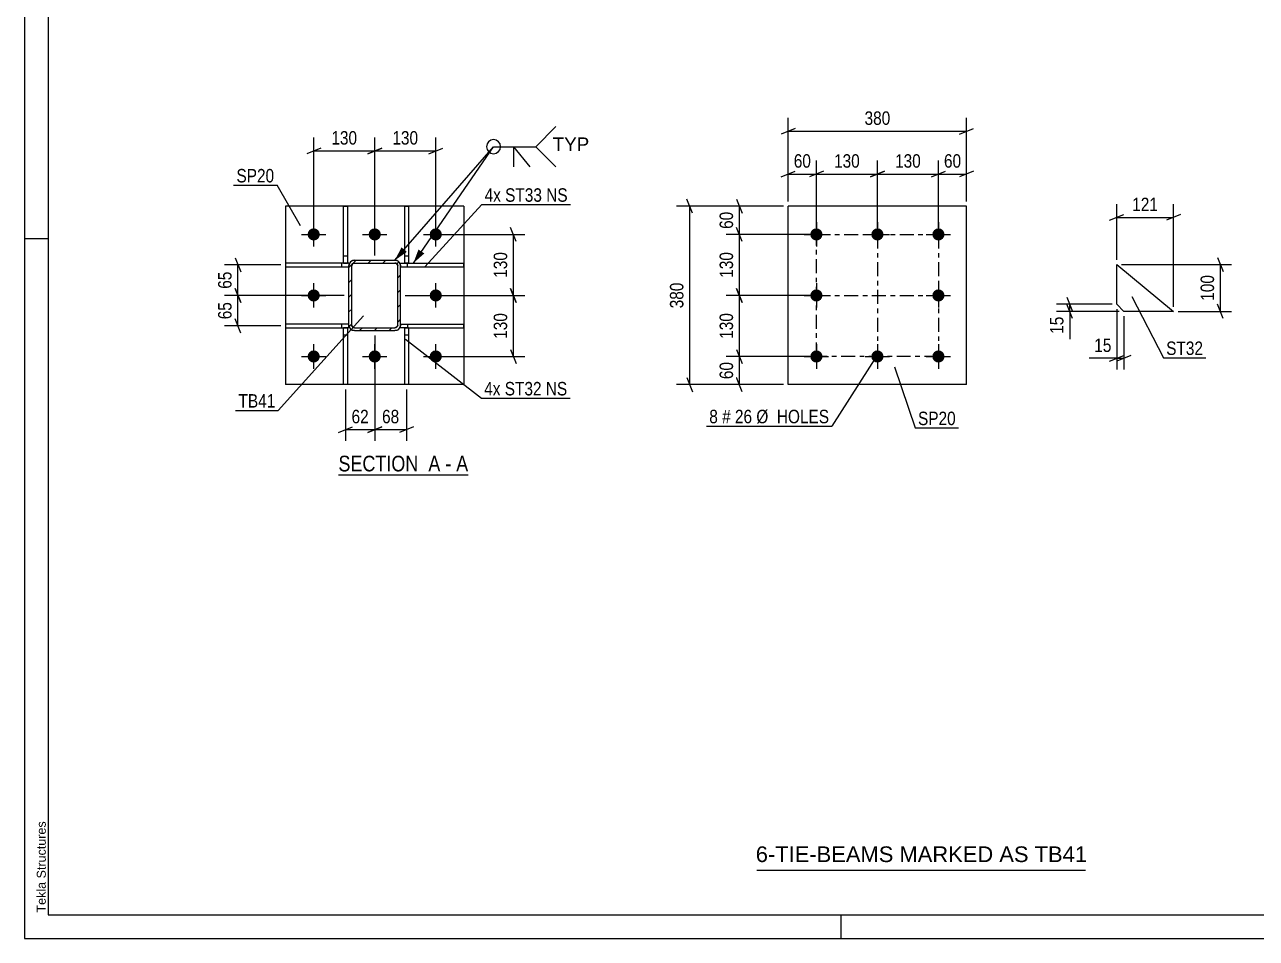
# Model space of a CAD drawing. Header units: millimetres. Extents: x 0 to 594, y 0 to 420.
# Drawn here: x 0 to 262.4, y 0 to 194.6 of the extents above; entities that cross this region are included whole.
import ezdxf

# ---------------------------------------------------------------- set-up
doc = ezdxf.new("R2010")
doc.units = ezdxf.units.MM
doc.linetypes.add('DXK_LINE_DOT2', pattern=[3.9198, 1.9599, -1.9599])
doc.linetypes.add('DXK_LINE_DOT3', pattern=[5.9187, 2.979, -0.9799, 0.9799, -0.9799])
doc.styles.add('Arial', font='ARIAL.TTF', dxfattribs={"height": 0.2})
doc.styles.add('Arial Narrow', font='ARIALN.TTF', dxfattribs={"height": 0.2})

# ---------------------------------------------------------------- blocks, each defined once
blk = doc.blocks.new('Unknown-580441315-1163')
at = {"color": 5, "linetype": 'Continuous'}
for p, q in [((0, 420), (0, 0)), ((5, 415), (5, 5)), ((5, 149), (0, 149)), ((5, 5), (589, 5)), ((174, 0), (174, 5)), ((0, 0), (594, 0))]:
    blk.add_line(p, q, dxfattribs=at)
at = {"color": 174, "linetype": 'Continuous', "style": 'Arial'}
blk.add_text('Tekla Structures', height=1.9102, rotation=90, dxfattribs=at).set_placement((4.5, 5.5))
blk = doc.blocks.new('Unknown-580441315-13 - 2126')
at = {"color": 6, "linetype": 'Continuous'}
blk.add_line((66.86, 98.72), (94.51, 98.72), dxfattribs=at)
at = {"color": 0, "linetype": 'Continuous'}
blk.add_wipeout([(84.97, 99.47), (84.97, 102.97), (66.86, 102.97), (66.86, 99.47)], dxfattribs=at)
at = {"color": 7, "linetype": 'Continuous', "style": 'Arial Narrow'}
blk.add_text('SECTION ', height=3.34, dxfattribs=at).set_placement((66.86, 99.47))
at = {"color": 0, "linetype": 'Continuous'}
blk.add_wipeout([(88.58, 99.47), (88.58, 102.97), (86.02, 102.97), (86.02, 99.47)], dxfattribs=at)
blk.add_wipeout([(90.9, 99.47), (90.9, 102.97), (89.63, 102.97), (89.63, 99.47)], dxfattribs=at)
at = {"color": 7, "linetype": 'Continuous', "style": 'Arial Narrow'}
blk.add_text('A', height=3.34, dxfattribs=at).set_placement((86.02, 99.47))
at = {"color": 0, "linetype": 'Continuous'}
blk.add_wipeout([(94.51, 99.47), (94.51, 102.97), (91.95, 102.97), (91.95, 99.47)], dxfattribs=at)
at = {"color": 7, "linetype": 'Continuous', "style": 'Arial Narrow'}
for s, p in [('A', (91.95, 99.47)), ('-', (89.63, 99.47))]:
    blk.add_text(s, height=3.34, dxfattribs=at).set_placement(p)
blk = doc.blocks.new('Part-580441315-2156 - 2126')
at = {"color": 2, "linetype": 'Continuous'}
for p, q in [((69.09, 130.85), (55.59, 130.85)), ((55.59, 130.85), (55.59, 130.05)), ((55.59, 130.05), (67.97, 130.05)), ((69.09, 130.05), (68.77, 130.05)), ((69.09, 130.05), (69.09, 130.65))]:
    blk.add_line(p, q, dxfattribs=at)
at = {"color": 7, "linetype": 'DXK_LINE_DOT2'}
for p, q in [((67.59, 130.05), (67.59, 130.85)), ((68.77, 130.05), (67.97, 130.05)), ((69.09, 130.65), (69.09, 130.85))]:
    blk.add_line(p, q, dxfattribs=at)
blk = doc.blocks.new('Part-580441315-2132 - 2126')
at = {"color": 2, "linetype": 'Continuous'}
for p, q in [((93.59, 155.95), (55.59, 155.95)), ((55.59, 155.95), (55.59, 117.95)), ((93.59, 155.95), (93.59, 117.95)), ((93.59, 117.95), (55.59, 117.95))]:
    blk.add_line(p, q, dxfattribs=at)
blk = doc.blocks.new('Part-580441315-2161 - 2126')
at = {"color": 2, "linetype": 'Continuous'}
for p, q in [((80.09, 143.25), (80.09, 143.85)), ((80.09, 143.85), (93.59, 143.85)), ((80.09, 143.05), (93.59, 143.05)), ((93.59, 143.05), (93.59, 143.85))]:
    blk.add_line(p, q, dxfattribs=at)
at = {"color": 7, "linetype": 'DXK_LINE_DOT2'}
for p, q in [((80.09, 143.25), (80.09, 143.05)), ((81.59, 143.05), (81.59, 143.85))]:
    blk.add_line(p, q, dxfattribs=at)
blk = doc.blocks.new('Part-580441315-2137 - 2126')
at = {"linetype": 'Continuous'}
h = blk.add_hatch(dxfattribs=at)
h.set_pattern_fill('', scale=0.7, style=0, pattern_type=0)
h.set_pattern_definition([(45, (79.7374, 144.1), (-1.57154, 1.57154), [])])
h.paths.add_polyline_path([(80, 143.71), (79.74, 144.1), (79.35, 144.36), (78.89, 144.45), (70.29, 144.45), (69.83, 144.36), (69.44, 144.1), (69.18, 143.71), (69.09, 143.25), (69.09, 130.65), (69.18, 130.19), (69.44, 129.8), (69.83, 129.54), (70.29, 129.45), (78.89, 129.45), (79.35, 129.54), (79.74, 129.8), (80, 130.19), (80.09, 130.65), (80.09, 143.25)])
h.paths.add_polyline_path([(79.49, 130.65), (79.44, 130.42), (79.31, 130.23), (79.12, 130.1), (78.89, 130.05), (70.29, 130.05), (70.06, 130.1), (69.86, 130.23), (69.73, 130.42), (69.69, 130.65), (69.69, 143.25), (69.73, 143.48), (69.86, 143.68), (70.06, 143.81), (70.29, 143.85), (78.89, 143.85), (79.12, 143.81), (79.31, 143.68), (79.44, 143.48), (79.49, 143.25)])
at = {"color": 7, "linetype": 'DXK_LINE_DOT2'}
for p, q in [((69.83, 144.36), (70.29, 144.45)), ((70.29, 144.45), (78.89, 144.45)), ((78.89, 144.45), (79.35, 144.36)), ((69.09, 143.25), (69.18, 143.71)), ((69.09, 130.65), (69.09, 143.25)), ((69.73, 143.48), (69.69, 143.25)), ((69.69, 130.65), (69.69, 143.25)), ((69.86, 143.68), (69.73, 143.48)), ((70.06, 143.81), (69.86, 143.68)), ((70.29, 143.85), (70.06, 143.81)), ((70.29, 143.85), (78.89, 143.85)), ((79.12, 143.81), (78.89, 143.85)), ((79.31, 143.68), (79.12, 143.81)), ((79.44, 143.48), (79.31, 143.68)), ((79.49, 143.25), (79.44, 143.48)), ((79.49, 130.65), (79.49, 143.25)), ((80, 143.71), (80.09, 143.25)), ((80.09, 130.65), (80.09, 143.25)), ((69.18, 130.19), (69.09, 130.65)), ((69.69, 130.65), (69.73, 130.42)), ((69.73, 130.42), (69.86, 130.23)), ((70.29, 129.45), (69.83, 129.54)), ((69.86, 130.23), (70.06, 130.1)), ((70.06, 130.1), (70.29, 130.05)), ((70.29, 130.05), (78.89, 130.05)), ((70.29, 129.45), (78.89, 129.45)), ((78.89, 130.05), (79.12, 130.1)), ((79.35, 129.54), (78.89, 129.45)), ((79.12, 130.1), (79.31, 130.23)), ((79.31, 130.23), (79.44, 130.42)), ((79.44, 130.42), (79.49, 130.65)), ((80.09, 130.65), (80, 130.19))]:
    blk.add_line(p, q, dxfattribs=at)
at = {"color": 2, "linetype": 'Continuous'}
for p, q in [((70.29, 144.45), (69.83, 144.36)), ((70.29, 144.45), (78.89, 144.45)), ((79.35, 144.36), (78.89, 144.45)), ((69.18, 143.71), (69.09, 143.25)), ((69.09, 130.65), (69.09, 143.25)), ((69.69, 143.25), (69.73, 143.48)), ((69.69, 130.65), (69.69, 143.25)), ((69.73, 143.48), (69.86, 143.68)), ((69.86, 143.68), (70.06, 143.81)), ((70.06, 143.81), (70.29, 143.85)), ((70.29, 143.85), (78.89, 143.85)), ((78.89, 143.85), (79.12, 143.81)), ((79.12, 143.81), (79.31, 143.68)), ((79.31, 143.68), (79.44, 143.48)), ((79.44, 143.48), (79.49, 143.25)), ((79.49, 130.65), (79.49, 143.25)), ((80.09, 143.25), (80, 143.71)), ((80.09, 130.65), (80.09, 143.25)), ((69.09, 130.65), (69.18, 130.19)), ((69.73, 130.42), (69.69, 130.65)), ((69.86, 130.23), (69.73, 130.42)), ((69.83, 129.54), (70.29, 129.45)), ((70.06, 130.1), (69.86, 130.23)), ((70.29, 130.05), (70.06, 130.1)), ((70.29, 130.05), (78.89, 130.05)), ((70.29, 129.45), (78.89, 129.45)), ((79.12, 130.1), (78.89, 130.05)), ((78.89, 129.45), (79.35, 129.54)), ((79.31, 130.23), (79.12, 130.1)), ((79.44, 130.42), (79.31, 130.23)), ((79.49, 130.65), (79.44, 130.42)), ((80, 130.19), (80.09, 130.65))]:
    blk.add_line(p, q, dxfattribs=at)
at = {"color": 7, "linetype": 'DXK_LINE_DOT2'}
for centre, start, end in [((70.29, 143.25), 112.5, 157.5), ((78.89, 143.25), 22.5, 67.5), ((70.29, 130.65), 202.5, 247.5), ((78.89, 130.65), 292.5, 337.5)]:
    blk.add_arc(centre, 1.2, start, end, dxfattribs=at)
at = {"color": 2, "linetype": 'Continuous'}
for centre, start, end in [((70.29, 143.25), 112.5, 157.5), ((78.89, 143.25), 22.5, 67.5), ((70.29, 130.65), 202.5, 247.5), ((78.89, 130.65), 292.5, 337.5)]:
    blk.add_arc(centre, 1.2, start, end, dxfattribs=at)
blk = doc.blocks.new('Part-580441315-2146 - 2126')
at = {"color": 2, "linetype": 'Continuous'}
for p, q in [((80.97, 143.86), (80.97, 155.95)), ((80.97, 155.95), (81.77, 155.95)), ((81.77, 155.95), (81.77, 143.86)), ((81.77, 143.86), (80.97, 143.86))]:
    blk.add_line(p, q, dxfattribs=at)
at = {"color": 7, "linetype": 'DXK_LINE_DOT2'}
blk.add_line((80.97, 145.36), (81.77, 145.36), dxfattribs=at)
blk = doc.blocks.new('Part-580441315-2151 - 2126')
at = {"color": 2, "linetype": 'Continuous'}
for p, q in [((80.09, 130.85), (93.59, 130.85)), ((80.09, 130.05), (80.09, 130.65)), ((80.97, 130.05), (80.09, 130.05)), ((81.77, 130.05), (93.59, 130.05)), ((93.59, 130.05), (93.59, 130.85))]:
    blk.add_line(p, q, dxfattribs=at)
at = {"color": 7, "linetype": 'DXK_LINE_DOT2'}
for p, q in [((80.09, 130.65), (80.09, 130.85)), ((81.59, 130.05), (80.97, 130.05)), ((81.77, 130.05), (80.97, 130.05)), ((81.59, 130.85), (81.59, 130.05))]:
    blk.add_line(p, q, dxfattribs=at)
blk = doc.blocks.new('Part-580441315-2166 - 2126')
at = {"color": 2, "linetype": 'Continuous'}
for p, q in [((69.09, 143.85), (55.59, 143.85)), ((55.59, 143.85), (55.59, 143.05)), ((55.59, 143.05), (69.09, 143.05)), ((69.09, 143.85), (69.09, 143.25))]:
    blk.add_line(p, q, dxfattribs=at)
at = {"color": 7, "linetype": 'DXK_LINE_DOT2'}
for p, q in [((67.59, 143.05), (67.59, 143.85)), ((69.09, 143.05), (69.09, 143.25))]:
    blk.add_line(p, q, dxfattribs=at)
blk = doc.blocks.new('Part-580441315-2172 - 2126')
at = {"color": 2, "linetype": 'Continuous'}
for p, q in [((80.97, 117.95), (80.97, 130.06)), ((80.97, 130.06), (81.77, 130.06)), ((81.77, 130.06), (81.77, 117.95)), ((81.77, 117.95), (80.97, 117.95))]:
    blk.add_line(p, q, dxfattribs=at)
at = {"color": 7, "linetype": 'DXK_LINE_DOT2'}
blk.add_line((80.97, 128.56), (81.77, 128.56), dxfattribs=at)
blk = doc.blocks.new('Part-580441315-2180 - 2126')
at = {"color": 2, "linetype": 'Continuous'}
for p, q in [((67.97, 117.95), (67.97, 130.06)), ((67.97, 130.06), (68.77, 130.06)), ((68.77, 130.06), (68.77, 117.95)), ((68.77, 117.95), (67.97, 117.95))]:
    blk.add_line(p, q, dxfattribs=at)
at = {"color": 7, "linetype": 'DXK_LINE_DOT2'}
blk.add_line((67.97, 128.56), (68.77, 128.56), dxfattribs=at)
blk = doc.blocks.new('Bolt-580441315-2183 - 2126')
at = {"linetype": 'Continuous'}
for points in [[(60.29, 149.95, -1), (62.89, 149.95, -1)], [(73.29, 149.95, -1), (75.89, 149.95, -1)], [(86.29, 149.95, -1), (88.89, 149.95, -1)], [(60.29, 136.95, -1), (62.89, 136.95, -1)], [(86.29, 136.95, -1), (88.89, 136.95, -1)], [(60.29, 123.95, -1), (62.89, 123.95, -1)], [(73.29, 123.95, -1), (75.89, 123.95, -1)], [(86.29, 123.95, -1), (88.89, 123.95, -1)]]:
    blk.add_hatch(color=1, dxfattribs=at).paths.add_polyline_path(points)
at = {"color": 1, "linetype": 'Continuous'}
for p, q in [((61.59, 147.35), (61.59, 152.55)), ((74.59, 147.35), (74.59, 152.55)), ((87.59, 147.35), (87.59, 152.55)), ((58.99, 149.95), (64.19, 149.95)), ((71.99, 149.95), (77.19, 149.95)), ((84.99, 149.95), (90.19, 149.95)), ((61.59, 134.35), (61.59, 139.55)), ((87.59, 134.35), (87.59, 139.55)), ((58.99, 136.95), (64.19, 136.95)), ((84.99, 136.95), (90.19, 136.95)), ((61.59, 121.35), (61.59, 126.55)), ((74.59, 121.35), (74.59, 126.55)), ((87.59, 121.35), (87.59, 126.55)), ((58.99, 123.95), (64.19, 123.95)), ((71.99, 123.95), (77.19, 123.95)), ((84.99, 123.95), (90.19, 123.95))]:
    blk.add_line(p, q, dxfattribs=at)
blk = doc.blocks.new('Part-580441315-2188 - 2126')
at = {"color": 2, "linetype": 'Continuous'}
for p, q in [((67.97, 143.86), (67.97, 155.95)), ((67.97, 155.95), (68.77, 155.95)), ((68.77, 155.95), (68.77, 143.86)), ((67.97, 143.86), (68.77, 143.86))]:
    blk.add_line(p, q, dxfattribs=at)
at = {"color": 7, "linetype": 'DXK_LINE_DOT2'}
blk.add_line((67.97, 145.36), (68.77, 145.36), dxfattribs=at)
blk = doc.blocks.new('Part-580441315-1471 - 1455')
at = {"color": 2, "linetype": 'Continuous'}
for p, q in [((200.69, 155.95), (162.69, 155.95)), ((162.69, 117.95), (162.69, 155.95)), ((200.69, 117.95), (200.69, 155.95)), ((200.69, 117.95), (162.69, 117.95))]:
    blk.add_line(p, q, dxfattribs=at)
blk = doc.blocks.new('Bolt-580441315-1532 - 1455')
at = {"linetype": 'Continuous'}
for points in [[(168.69, 151.25, -1), (168.69, 148.65, -1)], [(181.69, 151.25, -1), (181.69, 148.65, -1)], [(194.69, 151.25, -1), (194.69, 148.65, -1)], [(168.69, 138.25, -1), (168.69, 135.65, -1)], [(194.69, 138.25, -1), (194.69, 135.65, -1)], [(168.69, 125.25, -1), (168.69, 122.65, -1)], [(181.69, 125.25, -1), (181.69, 122.65, -1)], [(194.69, 125.25, -1), (194.69, 122.65, -1)]]:
    blk.add_hatch(color=1, dxfattribs=at).paths.add_polyline_path(points)
at = {"color": 1, "linetype": 'Continuous'}
for p, q in [((168.69, 152.55), (168.69, 147.35)), ((181.69, 152.55), (181.69, 147.35)), ((194.69, 152.55), (194.69, 147.35)), ((166.09, 149.95), (171.29, 149.95)), ((179.09, 149.95), (184.29, 149.95)), ((192.09, 149.95), (197.29, 149.95)), ((168.69, 139.55), (168.69, 134.35)), ((194.69, 139.55), (194.69, 134.35)), ((166.09, 136.95), (171.29, 136.95)), ((192.09, 136.95), (197.29, 136.95)), ((168.69, 126.55), (168.69, 121.35)), ((181.69, 126.55), (181.69, 121.35)), ((194.69, 126.55), (194.69, 121.35)), ((166.09, 123.95), (171.29, 123.95)), ((179.09, 123.95), (184.29, 123.95)), ((192.09, 123.95), (197.29, 123.95))]:
    blk.add_line(p, q, dxfattribs=at)
blk = doc.blocks.new('Part-580441315-2075 - 2059')
at = {"color": 2, "linetype": 'Continuous'}
for p, q in [((232.67, 135.06), (232.67, 143.56)), ((232.67, 143.56), (244.76, 133.56)), ((234.17, 133.56), (232.67, 135.06)), ((244.76, 133.56), (234.17, 133.56))]:
    blk.add_line(p, q, dxfattribs=at)
blk = doc.blocks.new('Rectangle-580441315-1625 - 1455')
at = {"color": 1, "linetype": 'DXK_LINE_DOT3'}
blk.add_lwpolyline([(168.69, 149.95), (194.69, 149.95), (194.69, 123.95), (168.69, 123.95), (168.69, 149.95)], close=True, dxfattribs=at)
blk = doc.blocks.new('Line-580441315-1616 - 1455')
at = {"color": 1, "linetype": 'DXK_LINE_DOT3'}
blk.add_line((168.69, 136.95), (194.69, 136.95), dxfattribs=at)
blk = doc.blocks.new('Line-580441315-1606 - 1455')
at = {"color": 1, "linetype": 'DXK_LINE_DOT3'}
blk.add_line((181.69, 149.95), (181.69, 123.95), dxfattribs=at)
blk = doc.blocks.new('StraightDimension-580441315-2220 - 2126')
at = {"color": 7, "linetype": 'Continuous'}
for p, q in [((81.09, 136.95), (106.55, 136.95)), ((104.75, 135.45), (103.55, 138.45)), ((104.15, 123.95), (104.15, 136.95)), ((88.59, 123.95), (106.55, 123.95)), ((103.55, 125.45), (104.75, 122.45))]:
    blk.add_line(p, q, dxfattribs=at)
at = {"color": 0}
blk.add_wipeout([(103.4, 133.79), (99.2, 133.79), (99.2, 127.11), (103.4, 127.11)], dxfattribs=at)
at = {"color": 3, "style": 'Arial Narrow'}
blk.add_text('130', height=2.863, rotation=90.0002, dxfattribs=at).set_placement((102.8, 127.71))
blk = doc.blocks.new('StraightDimension-580441315-2210 - 2126')
at = {"color": 7, "linetype": 'Continuous'}
for p, q in [((88.59, 149.95), (106.55, 149.95)), ((104.75, 148.45), (103.55, 151.45)), ((104.15, 136.95), (104.15, 149.95)), ((81.09, 136.95), (106.55, 136.95)), ((103.55, 138.45), (104.75, 135.45))]:
    blk.add_line(p, q, dxfattribs=at)
at = {"color": 0}
blk.add_wipeout([(103.4, 146.79), (99.2, 146.79), (99.2, 140.11), (103.4, 140.11)], dxfattribs=at)
at = {"color": 3, "style": 'Arial Narrow'}
blk.add_text('130', height=2.863, rotation=90.0002, dxfattribs=at).set_placement((102.8, 140.71))
blk = doc.blocks.new('StraightDimension-580441315-2244 - 2126')
at = {"color": 7, "linetype": 'Continuous'}
for p, q in [((74.59, 128.45), (74.59, 105.97)), ((81.37, 116.95), (81.37, 105.97)), ((73.09, 107.77), (76.09, 108.97)), ((74.59, 108.37), (81.37, 108.37)), ((82.87, 108.97), (79.87, 107.77))]:
    blk.add_line(p, q, dxfattribs=at)
at = {"color": 0}
blk.add_wipeout([(80.41, 109.12), (80.41, 113.32), (75.55, 113.32), (75.55, 109.12)], dxfattribs=at)
at = {"color": 3, "style": 'Arial Narrow'}
blk.add_text('68', height=2.863, dxfattribs=at).set_placement((76.15, 109.72))
blk = doc.blocks.new('StraightDimension-580441315-2191 - 2126')
at = {"color": 7, "linetype": 'Continuous'}
for p, q in [((74.59, 145.45), (74.59, 170.59)), ((87.59, 150.95), (87.59, 170.59)), ((76.09, 168.34), (73.09, 167.14)), ((86.09, 167.14), (89.09, 168.34)), ((74.59, 167.74), (87.59, 167.74))]:
    blk.add_line(p, q, dxfattribs=at)
at = {"color": 0}
blk.add_wipeout([(84.43, 168.49), (84.43, 172.69), (77.75, 172.69), (77.75, 168.49)], dxfattribs=at)
at = {"color": 3, "style": 'Arial Narrow'}
blk.add_text('130', height=2.863, dxfattribs=at).set_placement((78.35, 169.09))
blk = doc.blocks.new('StraightDimension-580441315-2200 - 2126')
at = {"color": 7, "linetype": 'Continuous'}
for p, q in [((61.59, 150.95), (61.59, 170.59)), ((74.59, 145.45), (74.59, 170.59)), ((63.09, 168.34), (60.09, 167.14)), ((73.09, 167.14), (76.09, 168.34)), ((61.59, 167.74), (74.59, 167.74))]:
    blk.add_line(p, q, dxfattribs=at)
at = {"color": 0}
blk.add_wipeout([(71.43, 168.49), (71.43, 172.69), (64.75, 172.69), (64.75, 168.49)], dxfattribs=at)
at = {"color": 3, "style": 'Arial Narrow'}
blk.add_text('130', height=2.863, dxfattribs=at).set_placement((65.35, 169.09))
blk = doc.blocks.new('StraightDimension-580441315-2231 - 2126')
at = {"color": 7, "linetype": 'Continuous'}
for p, q in [((68.09, 136.95), (42.58, 136.95)), ((44.83, 138.45), (46.03, 135.45)), ((45.43, 130.45), (45.43, 136.95)), ((46.03, 128.95), (44.83, 131.95)), ((54.59, 130.45), (42.58, 130.45))]:
    blk.add_line(p, q, dxfattribs=at)
at = {"color": 0}
blk.add_wipeout([(44.68, 136.13), (40.48, 136.13), (40.48, 131.27), (44.68, 131.27)], dxfattribs=at)
at = {"color": 3, "style": 'Arial Narrow'}
blk.add_text('65', height=2.863, rotation=90.0002, dxfattribs=at).set_placement((44.08, 131.87))
blk = doc.blocks.new('StraightDimension-580441315-2237 - 2126')
at = {"color": 7, "linetype": 'Continuous'}
for p, q in [((44.83, 144.95), (46.03, 141.95)), ((54.59, 143.45), (42.58, 143.45)), ((45.43, 136.95), (45.43, 143.45)), ((68.09, 136.95), (42.58, 136.95)), ((46.03, 135.45), (44.83, 138.45))]:
    blk.add_line(p, q, dxfattribs=at)
at = {"color": 0}
blk.add_wipeout([(44.68, 142.63), (40.48, 142.63), (40.48, 137.77), (44.68, 137.77)], dxfattribs=at)
at = {"color": 3, "style": 'Arial Narrow'}
blk.add_text('65', height=2.863, rotation=90.0002, dxfattribs=at).set_placement((44.08, 138.37))
blk = doc.blocks.new('StraightDimension-580441315-2251 - 2126')
at = {"color": 7, "linetype": 'Continuous'}
for p, q in [((74.59, 128.45), (74.59, 105.97)), ((68.37, 116.95), (68.37, 105.97)), ((66.87, 107.77), (69.87, 108.97)), ((68.37, 108.37), (74.59, 108.37)), ((76.09, 108.97), (73.09, 107.77))]:
    blk.add_line(p, q, dxfattribs=at)
at = {"color": 0}
blk.add_wipeout([(73.91, 109.12), (73.91, 113.32), (69.05, 113.32), (69.05, 109.12)], dxfattribs=at)
at = {"color": 3, "style": 'Arial Narrow'}
blk.add_text('62', height=2.863, dxfattribs=at).set_placement((69.65, 109.72))
blk = doc.blocks.new('StraightDimension-580441315-2969 - 1455')
at = {"color": 7, "linetype": 'Continuous'}
for p, q in [((168.69, 150.95), (168.69, 165.67)), ((181.69, 150.95), (181.69, 165.67)), ((170.19, 163.42), (167.19, 162.22)), ((168.69, 162.82), (181.69, 162.82)), ((180.19, 162.22), (183.19, 163.42))]:
    blk.add_line(p, q, dxfattribs=at)
at = {"color": 0}
blk.add_wipeout([(178.54, 163.57), (178.54, 167.77), (171.85, 167.77), (171.85, 163.57)], dxfattribs=at)
at = {"color": 3, "style": 'Arial Narrow'}
blk.add_text('130', height=2.863, dxfattribs=at).set_placement((172.45, 164.17))
blk = doc.blocks.new('StraightDimension-580441315-1538 - 1455')
at = {"color": 7, "linetype": 'Continuous'}
for p, q in [((161.69, 155.95), (149.43, 155.95)), ((151.68, 157.45), (152.88, 154.45)), ((152.28, 149.95), (152.28, 155.95)), ((167.69, 149.95), (149.43, 149.95)), ((152.88, 148.45), (151.68, 151.45))]:
    blk.add_line(p, q, dxfattribs=at)
at = {"color": 0}
blk.add_wipeout([(151.53, 155.38), (147.33, 155.38), (147.33, 150.52), (151.53, 150.52)], dxfattribs=at)
at = {"color": 3, "style": 'Arial Narrow'}
blk.add_text('60', height=2.863, rotation=90.0002, dxfattribs=at).set_placement((150.93, 151.12))
blk = doc.blocks.new('StraightDimension-580441315-2949 - 1455')
at = {"color": 7, "linetype": 'Continuous'}
for p, q in [((167.69, 149.95), (149.43, 149.95)), ((152.88, 148.45), (151.68, 151.45)), ((152.28, 136.95), (152.28, 149.95)), ((167.69, 136.95), (149.43, 136.95)), ((151.68, 138.45), (152.88, 135.45))]:
    blk.add_line(p, q, dxfattribs=at)
at = {"color": 0}
blk.add_wipeout([(151.53, 146.79), (147.33, 146.79), (147.33, 140.11), (151.53, 140.11)], dxfattribs=at)
at = {"color": 3, "style": 'Arial Narrow'}
blk.add_text('130', height=2.863, rotation=90.0002, dxfattribs=at).set_placement((150.93, 140.71))
blk = doc.blocks.new('StraightDimension-580441315-1548 - 1455')
at = {"color": 7, "linetype": 'Continuous'}
for p, q in [((167.69, 123.95), (149.43, 123.95)), ((151.68, 125.45), (152.88, 122.45)), ((152.28, 117.95), (152.28, 123.95)), ((152.88, 116.45), (151.68, 119.45)), ((161.69, 117.95), (149.43, 117.95))]:
    blk.add_line(p, q, dxfattribs=at)
at = {"color": 0}
blk.add_wipeout([(151.53, 123.38), (147.33, 123.38), (147.33, 118.52), (151.53, 118.52)], dxfattribs=at)
at = {"color": 3, "style": 'Arial Narrow'}
blk.add_text('60', height=2.863, rotation=90.0002, dxfattribs=at).set_placement((150.93, 119.12))
blk = doc.blocks.new('StraightDimension-580441315-1560 - 1455')
at = {"color": 7, "linetype": 'Continuous'}
for p, q in [((162.69, 156.95), (162.69, 174.79)), ((200.69, 156.95), (200.69, 174.79)), ((164.19, 172.54), (161.19, 171.34)), ((162.69, 171.94), (200.69, 171.94)), ((199.19, 171.34), (202.19, 172.54))]:
    blk.add_line(p, q, dxfattribs=at)
at = {"color": 0}
blk.add_wipeout([(185.04, 172.69), (185.04, 176.89), (178.35, 176.89), (178.35, 172.69)], dxfattribs=at)
at = {"color": 3, "style": 'Arial Narrow'}
blk.add_text('380', height=2.863, dxfattribs=at).set_placement((178.95, 173.29))
blk = doc.blocks.new('StraightDimension-580441315-1571 - 1455')
at = {"color": 7, "linetype": 'Continuous'}
for p, q in [((194.69, 150.95), (194.69, 165.67)), ((200.69, 156.95), (200.69, 165.67)), ((193.19, 162.22), (196.19, 163.42)), ((194.69, 162.82), (200.69, 162.82)), ((202.19, 163.42), (199.19, 162.22))]:
    blk.add_line(p, q, dxfattribs=at)
at = {"color": 0}
blk.add_wipeout([(200.12, 163.57), (200.12, 167.77), (195.27, 167.77), (195.27, 163.57)], dxfattribs=at)
at = {"color": 3, "style": 'Arial Narrow'}
blk.add_text('60', height=2.863, dxfattribs=at).set_placement((195.87, 164.17))
blk = doc.blocks.new('StraightDimension-580441315-1581 - 1455')
at = {"color": 7, "linetype": 'Continuous'}
for p, q in [((162.69, 156.95), (162.69, 165.67)), ((168.69, 150.95), (168.69, 165.67)), ((161.19, 162.22), (164.19, 163.42)), ((162.69, 162.82), (168.69, 162.82)), ((170.19, 163.42), (167.19, 162.22))]:
    blk.add_line(p, q, dxfattribs=at)
at = {"color": 0}
blk.add_wipeout([(168.12, 163.57), (168.12, 167.77), (163.27, 167.77), (163.27, 163.57)], dxfattribs=at)
at = {"color": 3, "style": 'Arial Narrow'}
blk.add_text('60', height=2.863, dxfattribs=at).set_placement((163.87, 164.17))
blk = doc.blocks.new('StraightDimension-580441315-1596 - 1455')
at = {"color": 7, "linetype": 'Continuous'}
for p, q in [((161.69, 155.95), (138.85, 155.95)), ((142.3, 154.45), (141.1, 157.45)), ((141.7, 117.95), (141.7, 155.95)), ((141.1, 119.45), (142.3, 116.45)), ((161.69, 117.95), (138.85, 117.95))]:
    blk.add_line(p, q, dxfattribs=at)
at = {"color": 0}
blk.add_wipeout([(140.95, 140.29), (136.75, 140.29), (136.75, 133.61), (140.95, 133.61)], dxfattribs=at)
at = {"color": 3, "style": 'Arial Narrow'}
blk.add_text('380', height=2.863, rotation=90.0002, dxfattribs=at).set_placement((140.35, 134.21))
blk = doc.blocks.new('StraightDimension-580441315-2947 - 1455')
at = {"color": 7, "linetype": 'Continuous'}
for p, q in [((167.69, 136.95), (149.43, 136.95)), ((152.88, 135.45), (151.68, 138.45)), ((152.28, 123.95), (152.28, 136.95)), ((167.69, 123.95), (149.43, 123.95)), ((151.68, 125.45), (152.88, 122.45))]:
    blk.add_line(p, q, dxfattribs=at)
at = {"color": 0}
blk.add_wipeout([(151.53, 133.79), (147.33, 133.79), (147.33, 127.11), (151.53, 127.11)], dxfattribs=at)
at = {"color": 3, "style": 'Arial Narrow'}
blk.add_text('130', height=2.863, rotation=90.0002, dxfattribs=at).set_placement((150.93, 127.71))
blk = doc.blocks.new('StraightDimension-580441315-2971 - 1455')
at = {"color": 7, "linetype": 'Continuous'}
for p, q in [((181.69, 150.95), (181.69, 165.67)), ((194.69, 150.95), (194.69, 165.67)), ((183.19, 163.42), (180.19, 162.22)), ((181.69, 162.82), (194.69, 162.82)), ((193.19, 162.22), (196.19, 163.42))]:
    blk.add_line(p, q, dxfattribs=at)
at = {"color": 0}
blk.add_wipeout([(191.54, 163.57), (191.54, 167.77), (184.85, 167.77), (184.85, 163.57)], dxfattribs=at)
at = {"color": 3, "style": 'Arial Narrow'}
blk.add_text('130', height=2.863, dxfattribs=at).set_placement((185.45, 164.17))
blk = doc.blocks.new('StraightDimension-580441315-2104 - 2059')
at = {"color": 7, "linetype": 'Continuous'}
for p, q in [((222.07, 136.56), (223.27, 133.56)), ((231.67, 135.06), (219.82, 135.06)), ((223.27, 132.06), (222.07, 135.06)), ((222.67, 133.56), (222.67, 135.06)), ((233.17, 133.56), (219.82, 133.56))]:
    blk.add_line(p, q, dxfattribs=at)
at = {"color": 0}
blk.add_wipeout([(221.92, 133.04), (217.72, 133.04), (217.72, 128.18), (221.92, 128.18)], dxfattribs=at)
at = {"color": 7, "linetype": 'Continuous'}
blk.add_line((222.67, 133.56), (222.67, 127.66), dxfattribs=at)
blk.add_line((222.67, 133.56), (222.67, 127.66), dxfattribs=at)
at = {"color": 3, "style": 'Arial Narrow'}
blk.add_text('15', height=2.863, rotation=90.0002, dxfattribs=at).set_placement((221.32, 128.78))
blk = doc.blocks.new('StraightDimension-580441315-2115 - 2059')
at = {"color": 7, "linetype": 'Continuous'}
for p, q in [((232.67, 144.56), (232.67, 156.41)), ((244.76, 134.56), (244.76, 156.41)), ((231.17, 152.96), (234.17, 154.16)), ((232.67, 153.56), (244.76, 153.56)), ((246.26, 154.16), (243.26, 152.96))]:
    blk.add_line(p, q, dxfattribs=at)
at = {"color": 0}
blk.add_wipeout([(242.06, 154.31), (242.06, 158.51), (235.37, 158.51), (235.37, 154.31)], dxfattribs=at)
at = {"color": 3, "style": 'Arial Narrow'}
blk.add_text('121', height=2.863, dxfattribs=at).set_placement((235.97, 154.91))
blk = doc.blocks.new('StraightDimension-580441315-2077 - 2059')
at = {"color": 7, "linetype": 'Continuous'}
for p, q in [((254.16, 145.06), (255.36, 142.06)), ((233.67, 143.56), (257.16, 143.56)), ((254.76, 133.56), (254.76, 143.56)), ((255.36, 132.06), (254.16, 135.06)), ((245.76, 133.56), (257.16, 133.56))]:
    blk.add_line(p, q, dxfattribs=at)
at = {"color": 0}
blk.add_wipeout([(254.01, 141.91), (249.81, 141.91), (249.81, 135.22), (254.01, 135.22)], dxfattribs=at)
at = {"color": 3, "style": 'Arial Narrow'}
blk.add_text('100', height=2.863, rotation=90.0002, dxfattribs=at).set_placement((253.41, 135.82))
blk = doc.blocks.new('StraightDimension-580441315-2092 - 2059')
at = {"color": 7, "linetype": 'Continuous'}
for p, q in [((232.67, 134.06), (232.67, 121.16)), ((234.17, 132.56), (234.17, 121.16)), ((231.17, 122.96), (234.17, 124.16)), ((235.67, 124.16), (232.67, 122.96)), ((232.67, 123.56), (234.17, 123.56))]:
    blk.add_line(p, q, dxfattribs=at)
at = {"color": 0}
blk.add_wipeout([(232.15, 124.31), (232.15, 128.51), (227.29, 128.51), (227.29, 124.31)], dxfattribs=at)
at = {"color": 7, "linetype": 'Continuous'}
blk.add_line((232.67, 123.56), (226.77, 123.56), dxfattribs=at)
blk.add_line((232.67, 123.56), (226.77, 123.56), dxfattribs=at)
at = {"color": 3, "style": 'Arial Narrow'}
blk.add_text('15', height=2.863, dxfattribs=at).set_placement((227.89, 124.91))
blk = doc.blocks.new('Unknown-580441315-3238')
at = {"color": 7, "linetype": 'Continuous'}
blk.add_line((156, 14.5), (226, 14.5), dxfattribs=at)
at = {"color": 7, "style": 'Arial'}
blk.add_text('6-TIE-BEAMS MARKED AS TB41', height=3.3428, dxfattribs=at).set_placement((155.77, 16.25))
blk = doc.blocks.new('Mark-580441315-2133 - 2126')
at = {"color": 0}
blk.add_wipeout([(53.41, 113.06), (53.41, 116.06), (45.56, 116.06), (45.56, 113.06)], dxfattribs=at)
blk.add_wipeout([(53.41, 113.06), (53.41, 116.06), (45.56, 116.06), (45.56, 113.06)], dxfattribs=at)
at = {"color": 30, "linetype": 'Continuous'}
for p in [(72.18, 132.64), (44.96, 112.46)]:
    blk.add_line(p, (54.01, 112.46), dxfattribs=at)
at = {"color": 3, "style": 'Arial Narrow'}
blk.add_text('TB41', height=2.863, dxfattribs=at).set_placement((45.56, 113.06))
blk = doc.blocks.new('Mark-580441315-2128 - 2126')
at = {"color": 0}
blk.add_wipeout([(53.17, 161.03), (53.17, 164.03), (45.13, 164.03), (45.13, 161.03)], dxfattribs=at)
blk.add_wipeout([(53.17, 161.03), (53.17, 164.03), (45.13, 164.03), (45.13, 161.03)], dxfattribs=at)
at = {"color": 30, "linetype": 'Continuous'}
for p in [(44.53, 160.43), (58.77, 151.77)]:
    blk.add_line(p, (53.77, 160.43), dxfattribs=at)
at = {"color": 3, "style": 'Arial Narrow'}
blk.add_text('SP20', height=2.863, dxfattribs=at).set_placement((45.13, 161.03))
blk = doc.blocks.new('WeldMark-580441315-2258 - 2126')
at = {"linetype": 'Continuous'}
for points in [[(81.42, 146.22), (78.89, 144.45), (80.29, 147.21)], [(85.15, 145.89), (82.83, 143.85), (83.91, 146.74)]]:
    blk.add_hatch(color=30, dxfattribs=at).paths.add_polyline_path(points)
at = {"color": 30, "linetype": 'Continuous'}
for p, q in [((78.89, 144.45), (99.91, 168.64)), ((82.83, 143.85), (99.91, 168.64)), ((99.91, 168.64), (108.91, 168.64))]:
    blk.add_line(p, q, dxfattribs=at)
at = {"color": 3, "linetype": 'Continuous'}
for q in [(107.62, 164.36), (104.19, 164.36)]:
    blk.add_line((104.19, 168.64), q, dxfattribs=at)
for start, end in [(90, 270), (270, 90)]:
    blk.add_arc((99.91, 168.64), 1.5, start, end, dxfattribs=at)
at = {"color": 0, "linetype": 'Continuous'}
blk.add_wipeout([(120.28, 167.74), (120.28, 170.74), (112.51, 170.74), (112.51, 167.74)], dxfattribs=at)
blk.add_wipeout([(120.28, 167.74), (120.28, 170.74), (112.51, 170.74), (112.51, 167.74)], dxfattribs=at)
at = {"color": 3, "linetype": 'Continuous'}
for q in [(113.19, 172.93), (113.19, 164.36)]:
    blk.add_line((108.91, 168.64), q, dxfattribs=at)
at = {"color": 3, "linetype": 'Continuous', "style": 'Arial'}
blk.add_text('TYP', height=2.865, dxfattribs=at).set_placement((112.51, 167.74))
blk = doc.blocks.new('MarkSet-580441315-2308 - 2126')
at = {"color": 0}
blk.add_wipeout([(101.47, 156.91), (101.47, 159.91), (98, 159.91), (98, 156.91)], dxfattribs=at)
blk.add_wipeout([(101.47, 156.91), (101.47, 159.91), (98, 159.91), (98, 156.91)], dxfattribs=at)
at = {"color": 30, "linetype": 'Continuous'}
blk.add_line((85.29, 143.05), (97.4, 156.31), dxfattribs=at)
at = {"color": 0}
blk.add_wipeout([(110.23, 156.91), (110.23, 159.91), (102.37, 159.91), (102.37, 156.91)], dxfattribs=at)
blk.add_wipeout([(110.23, 156.91), (110.23, 159.91), (102.37, 159.91), (102.37, 156.91)], dxfattribs=at)
at = {"color": 3, "style": 'Arial Narrow'}
blk.add_text('4x', height=2.863, dxfattribs=at).set_placement((98, 156.91))
at = {"color": 0}
blk.add_wipeout([(115.69, 156.91), (115.69, 159.91), (111.13, 159.91), (111.13, 156.91)], dxfattribs=at)
blk.add_wipeout([(115.69, 156.91), (115.69, 159.91), (111.13, 159.91), (111.13, 156.91)], dxfattribs=at)
at = {"color": 30, "linetype": 'Continuous'}
blk.add_line((97.4, 156.31), (116.29, 156.31), dxfattribs=at)
at = {"color": 3, "style": 'Arial Narrow'}
for s, p in [('ST33', (102.37, 156.91)), ('NS', (111.13, 156.91))]:
    blk.add_text(s, height=2.863, dxfattribs=at).set_placement(p)
blk = doc.blocks.new('MarkSet-580441315-2338 - 2126')
at = {"color": 0}
blk.add_wipeout([(101.39, 115.66), (101.39, 118.66), (97.91, 118.66), (97.91, 115.66)], dxfattribs=at)
blk.add_wipeout([(101.39, 115.66), (101.39, 118.66), (97.91, 118.66), (97.91, 115.66)], dxfattribs=at)
at = {"color": 30, "linetype": 'Continuous'}
blk.add_line((81.16, 127.61), (97.31, 115.06), dxfattribs=at)
at = {"color": 0}
blk.add_wipeout([(110.14, 115.66), (110.14, 118.66), (102.29, 118.66), (102.29, 115.66)], dxfattribs=at)
blk.add_wipeout([(110.14, 115.66), (110.14, 118.66), (102.29, 118.66), (102.29, 115.66)], dxfattribs=at)
at = {"color": 3, "style": 'Arial Narrow'}
blk.add_text('4x', height=2.863, dxfattribs=at).set_placement((97.91, 115.66))
at = {"color": 0}
blk.add_wipeout([(115.6, 115.66), (115.6, 118.66), (111.04, 118.66), (111.04, 115.66)], dxfattribs=at)
blk.add_wipeout([(115.6, 115.66), (115.6, 118.66), (111.04, 118.66), (111.04, 115.66)], dxfattribs=at)
at = {"color": 30, "linetype": 'Continuous'}
blk.add_line((97.31, 115.06), (116.2, 115.06), dxfattribs=at)
at = {"color": 3, "style": 'Arial Narrow'}
for s, p in [('ST32', (102.29, 115.66)), ('NS', (111.04, 115.66))]:
    blk.add_text(s, height=2.863, dxfattribs=at).set_placement(p)
blk = doc.blocks.new('Mark-580441315-1467 - 1455')
at = {"color": 0}
blk.add_wipeout([(198.38, 109.33), (198.38, 112.33), (190.34, 112.33), (190.34, 109.33)], dxfattribs=at)
blk.add_wipeout([(198.38, 109.33), (198.38, 112.33), (190.34, 112.33), (190.34, 109.33)], dxfattribs=at)
at = {"color": 30, "linetype": 'Continuous'}
for p, q in [((185.3, 121.74), (189.74, 108.73)), ((189.74, 108.73), (198.98, 108.73))]:
    blk.add_line(p, q, dxfattribs=at)
at = {"color": 3, "style": 'Arial Narrow'}
blk.add_text('SP20', height=2.863, dxfattribs=at).set_placement((190.34, 109.33))
blk = doc.blocks.new('Mark-580441315-1528 - 1455')
at = {"color": 0}
blk.add_wipeout([(147.7, 109.73), (147.7, 112.73), (145.87, 112.73), (145.87, 109.73)], dxfattribs=at)
blk.add_wipeout([(147.7, 109.73), (147.7, 112.73), (145.87, 112.73), (145.87, 109.73)], dxfattribs=at)
blk.add_wipeout([(150.43, 109.73), (150.43, 112.73), (148.6, 112.73), (148.6, 109.73)], dxfattribs=at)
blk.add_wipeout([(150.43, 109.73), (150.43, 112.73), (148.6, 112.73), (148.6, 109.73)], dxfattribs=at)
at = {"color": 3, "style": 'Arial Narrow'}
blk.add_text('8', height=2.86, dxfattribs=at).set_placement((145.87, 109.73))
at = {"color": 0}
blk.add_wipeout([(154.99, 109.73), (154.99, 112.73), (151.33, 112.73), (151.33, 109.73)], dxfattribs=at)
blk.add_wipeout([(154.99, 109.73), (154.99, 112.73), (151.33, 112.73), (151.33, 109.73)], dxfattribs=at)
at = {"color": 3, "style": 'Arial Narrow'}
blk.add_text('#', height=2.86, dxfattribs=at).set_placement((148.6, 109.73))
at = {"color": 0}
blk.add_wipeout([(171.41, 109.73), (171.41, 112.73), (155.89, 112.73), (155.89, 109.73)], dxfattribs=at)
blk.add_wipeout([(171.41, 109.73), (171.41, 112.73), (155.89, 112.73), (155.89, 109.73)], dxfattribs=at)
at = {"color": 7, "linetype": 'Continuous'}
for p in [(181.6, 124.24), (145.27, 109.13)]:
    blk.add_line(p, (172.01, 109.13), dxfattribs=at)
at = {"color": 3, "style": 'Arial Narrow'}
for s, p in [('26', (151.33, 109.73)), ('Ø  HOLES', (155.89, 109.73))]:
    blk.add_text(s, height=2.863, dxfattribs=at).set_placement(p)
blk = doc.blocks.new('Mark-580441315-2071 - 2059')
at = {"color": 0}
blk.add_wipeout([(251.06, 124.27), (251.06, 127.27), (243.21, 127.27), (243.21, 124.27)], dxfattribs=at)
blk.add_wipeout([(251.06, 124.27), (251.06, 127.27), (243.21, 127.27), (243.21, 124.27)], dxfattribs=at)
at = {"color": 30, "linetype": 'Continuous'}
for p, q in [((235.88, 136.72), (242.61, 123.67)), ((242.61, 123.67), (251.66, 123.67))]:
    blk.add_line(p, q, dxfattribs=at)
at = {"color": 3, "style": 'Arial Narrow'}
blk.add_text('ST32', height=2.863, dxfattribs=at).set_placement((243.21, 124.27))

msp = doc.modelspace()

# ---------------------------------------------------------------- block references
for name in ['Unknown-580441315-1163', 'Part-580441315-2132 - 2126', 'Part-580441315-2188 - 2126', 'Part-580441315-2146 - 2126', 'Part-580441315-1471 - 1455', 'Bolt-580441315-2183 - 2126', 'Bolt-580441315-1532 - 1455', 'Rectangle-580441315-1625 - 1455', 'Line-580441315-1606 - 1455', 'Part-580441315-2137 - 2126', 'Part-580441315-2166 - 2126', 'Part-580441315-2161 - 2126', 'Part-580441315-2075 - 2059', 'Line-580441315-1616 - 1455', 'Part-580441315-2156 - 2126', 'Part-580441315-2180 - 2126', 'Part-580441315-2151 - 2126', 'Part-580441315-2172 - 2126', 'Unknown-580441315-3238']:
    msp.add_blockref(name, (0, 0))

# ---------------------------------------------------------------- next in the draw order: block references
for name in ['StraightDimension-580441315-2969 - 1455', 'Mark-580441315-2128 - 2126', 'StraightDimension-580441315-2231 - 2126', 'StraightDimension-580441315-2220 - 2126', 'StraightDimension-580441315-2104 - 2059', 'StraightDimension-580441315-1548 - 1455', 'Mark-580441315-1467 - 1455', 'Unknown-580441315-13 - 2126']:
    msp.add_blockref(name, (0, 0))

# ---------------------------------------------------------------- next in the draw order: block references
for name in ['StraightDimension-580441315-2115 - 2059', 'StraightDimension-580441315-1538 - 1455', 'StraightDimension-580441315-2210 - 2126', 'StraightDimension-580441315-2244 - 2126']:
    msp.add_blockref(name, (0, 0))

# ---------------------------------------------------------------- next in the draw order: block references
for name in ['StraightDimension-580441315-1560 - 1455', 'StraightDimension-580441315-2191 - 2126', 'StraightDimension-580441315-2949 - 1455', 'StraightDimension-580441315-2077 - 2059', 'StraightDimension-580441315-2251 - 2126', 'MarkSet-580441315-2338 - 2126']:
    msp.add_blockref(name, (0, 0))

# ---------------------------------------------------------------- next in the draw order: block references
for name in ['StraightDimension-580441315-2200 - 2126', 'WeldMark-580441315-2258 - 2126', 'StraightDimension-580441315-1581 - 1455', 'StraightDimension-580441315-1571 - 1455', 'StraightDimension-580441315-2092 - 2059', 'Mark-580441315-2133 - 2126']:
    msp.add_blockref(name, (0, 0))

# ---------------------------------------------------------------- next in the draw order: block references
for name in ['StraightDimension-580441315-2971 - 1455', 'MarkSet-580441315-2308 - 2126', 'StraightDimension-580441315-1596 - 1455', 'StraightDimension-580441315-2237 - 2126', 'Mark-580441315-2071 - 2059']:
    msp.add_blockref(name, (0, 0))

# ---------------------------------------------------------------- next in the draw order: block references
msp.add_blockref('StraightDimension-580441315-2947 - 1455', (0, 0))

# ---------------------------------------------------------------- next in the draw order: block references
msp.add_blockref('Mark-580441315-1528 - 1455', (0, 0))

doc.saveas('drawing.dxf')
